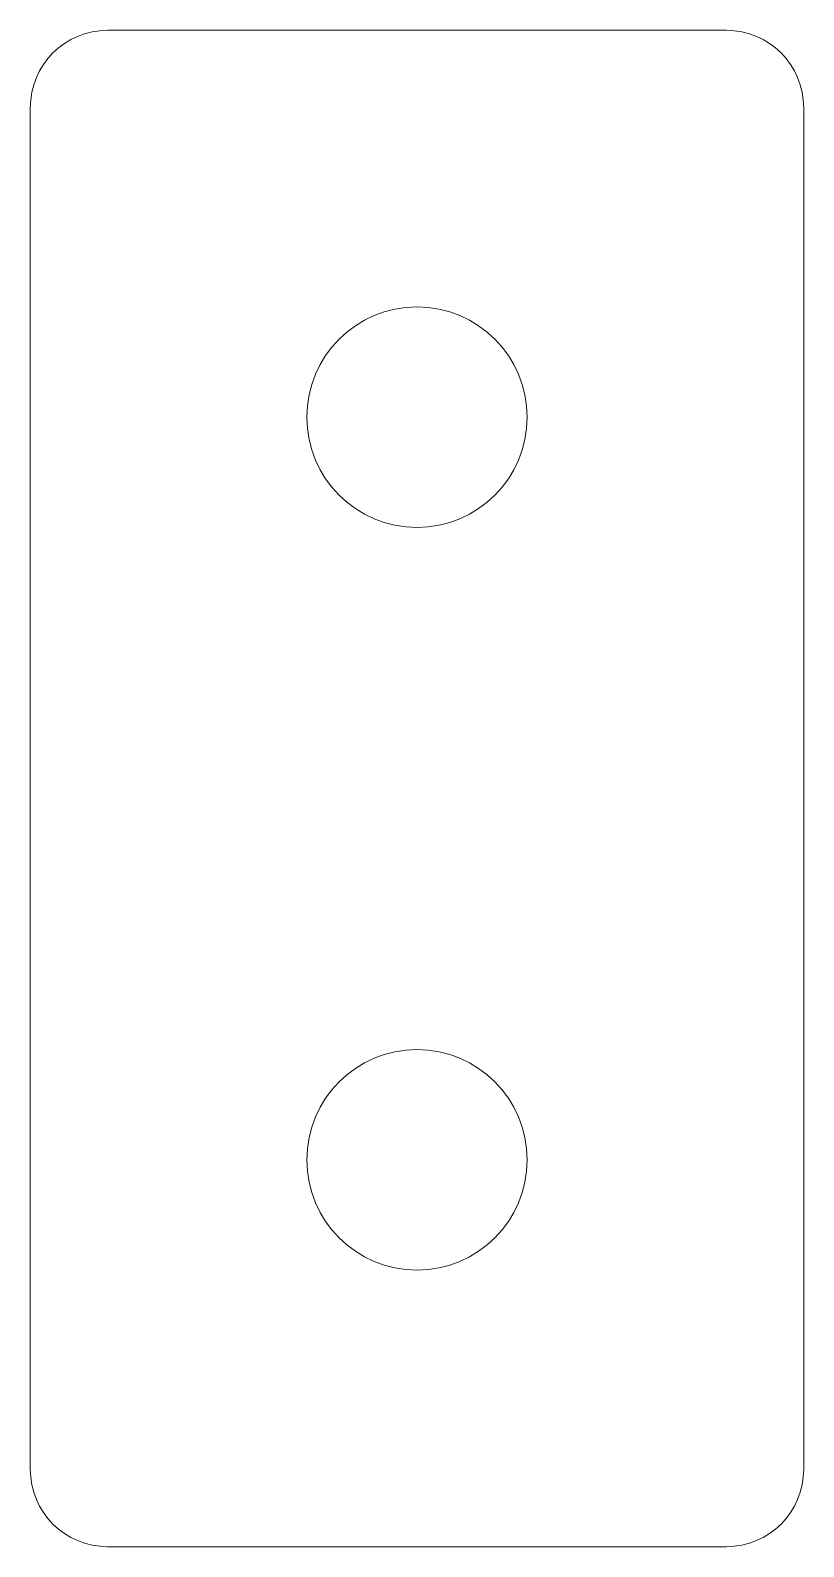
# Model space of a CAD drawing. Header units: millimetres. Extents: x 0 to 10, y 0 to 19.6.
import ezdxf

# ---------------------------------------------------------------- set-up
doc = ezdxf.new("R2010")
doc.units = ezdxf.units.MM

msp = doc.modelspace()

# ---------------------------------------------------------------- linework, layer by layer
at = {"color": 7, "linetype": 'Continuous', "lineweight": 15}
for p, q in [((9, 19.6), (1, 19.6)), ((0, 18.6), (0, 1)), ((10, 1), (10, 18.6)), ((1, 0), (9, 0))]:
    msp.add_line(p, q, dxfattribs=at)
for centre in [(5, 14.6), (5, 5)]:
    msp.add_circle(centre, 1.425, dxfattribs=at)
for centre, start, end in [((1, 18.6), 90, 180), ((9, 18.6), 0, 90), ((1, 1), 180, 270), ((9, 1), 270, 0)]:
    msp.add_arc(centre, 1, start, end, dxfattribs=at)

doc.saveas('drawing.dxf')
